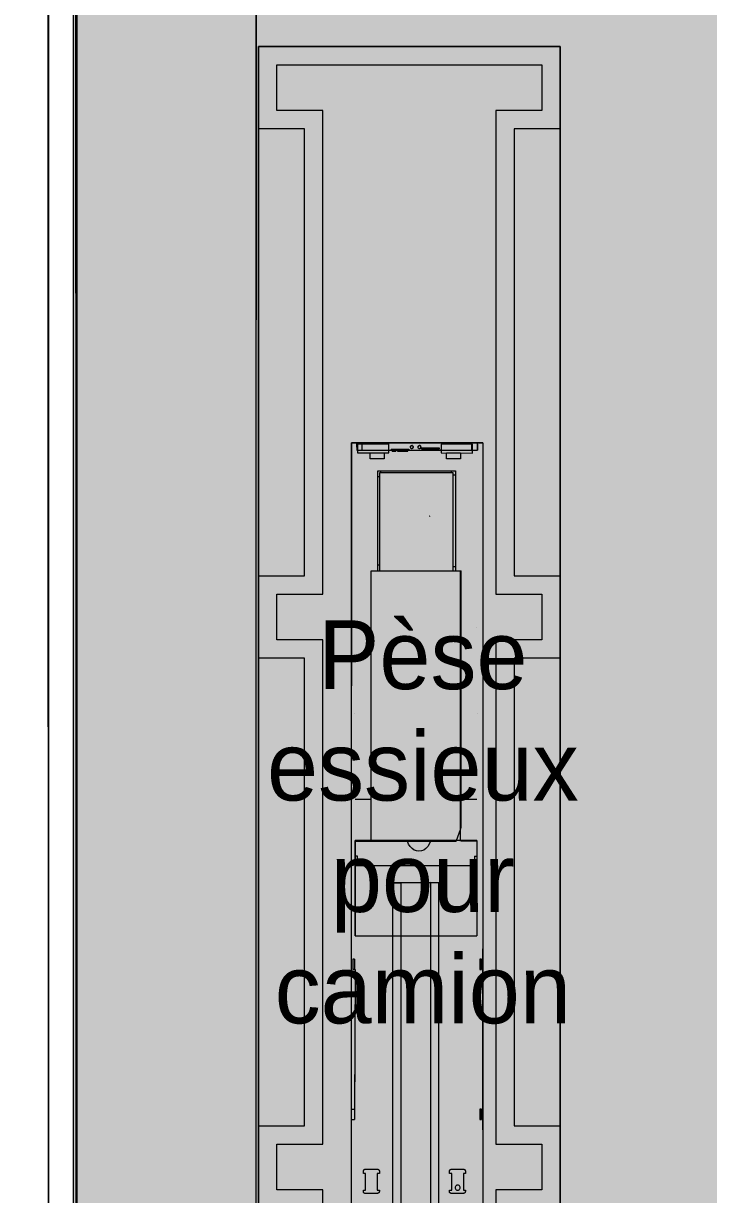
# Model space of a CAD drawing. Header units: millimetres. Extents: x 141848 to 1648660, y -821378 to -151356.
# Drawn here: x 152579 to 160056, y -254715 to -241939 of the extents above; entities that cross this region are included whole.
import ezdxf

# ---------------------------------------------------------------- set-up
doc = ezdxf.new("R2010")
doc.units = ezdxf.units.MM
doc.header["$MEASUREMENT"] = 0
for name, color, linetype in [('Cars', 7, 'Continuous'), ('Divers - Dessin général', 7, 'Continuous'), ('Hachure', 7, 'Continuous'), ('Nouveau_buyer', 7, 'Continuous'), ('Sols_ Dalles', 7, 'Continuous'), ('TopoAlt', 7, 'Continuous')]:
    doc.layers.add(name, color=color, linetype=linetype)
doc.styles.add('STYLE_GENERE_1', font='')
doc.styles.get('STYLE_GENERE_1').set_extended_font_data('Agency FB')

# ---------------------------------------------------------------- blocks, each defined once
blk = doc.blocks.new('Dalle_11_1', base_point=(155146, -242190))
at = {"layer": 'Sols_ Dalles', "linetype": 'Continuous', "lineweight": 0, "true_color": 0x3b3937}
blk.add_hatch(color=250, dxfattribs=at).paths.add_polyline_path([(155146, -242190), (155146, -243090), (155146, -247965), (155146, -248865), (155146, -253965), (155146, -254865), (155146, -259740), (155146, -260640), (158436, -260640), (158436, -259740), (158436, -254865), (158436, -253965), (158436, -248865), (158436, -247965), (158436, -243090), (158436, -242190)])
at = {"layer": 'Sols_ Dalles', "color": 250, "linetype": 'Continuous', "lineweight": 5, "true_color": 0x1f1f1f, "flags": 128}
blk.add_lwpolyline([(155146, -242190), (158436, -242190), (158436, -243090), (158436, -247965), (158436, -248865), (158436, -253965), (158436, -254865), (158436, -259740), (158436, -260640), (155146, -260640), (155146, -259740), (155146, -254865), (155146, -253965), (155146, -248865), (155146, -247965), (155146, -243090)], close=True, dxfattribs=at)
blk = doc.blocks.new('Dalle_15_1', base_point=(153176, -163719))
at = {"linetype": 'Continuous', "lineweight": 0, "true_color": 0x90b349}
blk.add_hatch(color=55, dxfattribs=at).paths.add_polyline_path([(153176, -163719), (153156, -271725), (155117, -271706), (155135, -165720), (251905, -165737), (251887, -265587), (253887, -265588), (253906, -163738)])
at = {"color": 7, "linetype": 'Continuous', "lineweight": 5, "flags": 128}
blk.add_lwpolyline([(153176, -163719), (153156, -271725), (155117, -271706), (155135, -165720), (251905, -165737), (251887, -265587), (253887, -265588), (253906, -163738)], close=True, dxfattribs=at)
blk = doc.blocks.new('Mur_52_1', base_point=(152856, -272028))
at = {"layer": 'TopoAlt', "color": 211, "linetype": 'Continuous', "lineweight": 5, "true_color": 0xfe55ff, "flags": 128}
for points in [[(152836, -163438), (152856, -272028)], [(153156, -271725), (153136, -163738)]]:
    blk.add_lwpolyline(points, dxfattribs=at)
blk = doc.blocks.new('tir daf01_2')
at = {"layer": 'Cars', "color": 7, "linetype": 'Continuous', "lineweight": 13}
for p, q in [((4786, 1487), (2138, 1487)), ((12591, 1487), (2138, 1487)), ((5097, 1487), (5097, 1488)), ((5097, 1488), (7072, 1488)), ((5210, 1471), (5324, 1471)), ((5210, 1453), (5210, 1471)), ((5324, 1453), (5210, 1453)), ((5324, 1471), (5324, 1453)), ((6845, 1453), (6845, 1471)), ((6845, 1471), (6959, 1471)), ((6959, 1453), (6845, 1453)), ((6959, 1471), (6959, 1453)), ((7072, 1488), (7072, 1487)), ((7214, 1008), (7214, 1420)), ((7980, 1420), (7214, 1420)), ((7214, 1420), (7214, 1420)), ((7980, 93), (7980, 1420)), ((8029, 1420), (7980, 1420)), ((8253, 1420), (8029, 1420)), ((8083, 1395), (8083, 1420)), ((8245, 1420), (8245, 1252)), ((8253, 1420), (8253, 1252)), ((8705, 1276), (8705, 1420)), ((8705, 1420), (8705, 1420)), ((8705, 1420), (8705, 1420)), ((9644, 1425), (9644, 1425)), ((9644, 1425), (9644, 1425)), ((10576, 1420), (10576, 1420)), ((10576, 1420), (10576, 1420)), ((12513, 1427), (12591, 1427)), ((12577, 1427), (12513, 1427)), ((12591, 1481), (12591, 1487)), ((12591, 1487), (12591, 53)), ((12591, 1456), (12591, 1466)), ((12591, 1368), (12591, 1427)), ((12591, 1427), (12591, 1427)), ((4405, 1280), (4404, 1277)), ((4407, 1285), (4405, 1282)), ((4405, 1282), (4405, 1280)), ((4408, 1287), (4407, 1285)), ((4410, 1290), (4408, 1287)), ((4412, 1292), (4410, 1290)), ((4415, 1293), (4412, 1292)), ((4418, 1295), (4415, 1293)), ((4421, 1296), (4418, 1295)), ((4425, 1297), (4421, 1296)), ((4428, 1298), (4425, 1297)), ((4432, 1298), (4428, 1298)), ((4439, 1298), (4432, 1298)), ((4439, 1275), (4439, 1298)), ((4644, 1298), (4621, 1298)), ((4621, 1298), (4621, 1275)), ((4647, 1298), (4644, 1298)), ((4650, 1297), (4647, 1298)), ((4653, 1296), (4650, 1297)), ((4655, 1295), (4653, 1296)), ((4658, 1294), (4655, 1295)), ((4660, 1293), (4658, 1294)), ((4662, 1291), (4660, 1293)), ((4664, 1289), (4662, 1291)), ((4665, 1287), (4664, 1289)), ((4666, 1285), (4665, 1287)), ((4667, 1283), (4666, 1285)), ((4667, 1280), (4667, 1283)), ((4667, 1205), (4667, 1280)), ((8083, 1395), (8029, 1395)), ((12483, 1031), (12481, 1375)), ((12481, 1375), (12577, 1375)), ((12513, 1379), (12513, 1368)), ((12513, 1368), (12591, 1368)), ((12577, 1375), (12578, 1041)), ((12577, 1367), (12577, 1375)), ((12577, 1367), (12581, 1367)), ((12581, 1352), (12577, 1352)), ((12582, 1343), (12577, 1343)), ((12577, 1343), (12577, 1343)), ((12581, 1352), (12581, 1367)), ((12583, 1265), (12582, 1343)), ((12591, 171), (12591, 1368)), ((4404, 1277), (4404, 1182)), ((4404, 1182), (4404, 1139)), ((4435, 1219), (4434, 1213)), ((4434, 1213), (4435, 1206)), ((4439, 1225), (4435, 1219)), ((4435, 1219), (4435, 1217)), ((4435, 1206), (4439, 1201)), ((4439, 1225), (4438, 1223)), ((4621, 1275), (4439, 1275)), ((4444, 1229), (4439, 1225)), ((4439, 1201), (4444, 1196)), ((4439, 1201), (4440, 1200)), ((4444, 1229), (4443, 1228)), ((4450, 1233), (4444, 1229)), ((4444, 1196), (4450, 1192)), ((4444, 1196), (4445, 1195)), ((4450, 1233), (4449, 1232)), ((4458, 1236), (4450, 1233)), ((4450, 1192), (4458, 1190)), ((4450, 1192), (4452, 1191)), ((4458, 1236), (4456, 1235)), ((4466, 1236), (4458, 1236)), ((4458, 1190), (4466, 1189)), ((4474, 1236), (4466, 1236)), ((4466, 1189), (4474, 1190)), ((4474, 1236), (4473, 1236)), ((4482, 1233), (4474, 1236)), ((4474, 1190), (4482, 1192)), ((4482, 1233), (4480, 1234)), ((4489, 1229), (4482, 1233)), ((4482, 1192), (4489, 1196)), ((4482, 1192), (4483, 1193)), ((4489, 1229), (4487, 1230)), ((4494, 1225), (4489, 1229)), ((4489, 1196), (4494, 1201)), ((4489, 1196), (4490, 1197)), ((4494, 1225), (4493, 1226)), ((4497, 1219), (4494, 1225)), ((4494, 1201), (4497, 1206)), ((4494, 1201), (4494, 1202)), ((4497, 1219), (4496, 1220)), ((4498, 1213), (4497, 1219)), ((4497, 1206), (4498, 1213)), ((4667, 1140), (4667, 1205)), ((8245, 1243), (8253, 1243)), ((8245, 1197), (8253, 1200)), ((8245, 916), (8245, 1197)), ((8253, 1252), (8253, 1252)), ((8253, 1252), (8253, 1243)), ((8253, 1243), (8253, 1200)), ((8253, 1200), (8375, 1243)), ((8253, 1243), (8375, 1243)), ((8253, 1200), (8253, 270)), ((8375, 1243), (8400, 1252)), ((8375, 1243), (8705, 1243)), ((8400, 1252), (8705, 1252)), ((8705, 1252), (11197, 1252)), ((8705, 1243), (11197, 1243)), ((9165, 1243), (9165, 1252)), ((9179, 1243), (9179, 1252)), ((9184, 1252), (9184, 1243)), ((10090, 1243), (10090, 1252)), ((10104, 1243), (10104, 1252)), ((10116, 1252), (10116, 1243)), ((11023, 1243), (11023, 1252)), ((11036, 1243), (11036, 1252)), ((11036, 1243), (11036, 1252)), ((11197, 1243), (11197, 1252)), ((11197, 1187), (11197, 1243)), ((11197, 1174), (11197, 1187)), ((12288, 1187), (11197, 1187)), ((11197, 1160), (11197, 1174)), ((11197, 363), (11197, 1160)), ((12268, 1160), (11197, 1160)), ((11242, 1160), (11242, 1187)), ((12243, 1160), (12243, 1187)), ((12268, 363), (12268, 1160)), ((12288, 340), (12288, 1187)), ((12417, 1242), (12417, 1091)), ((12483, 1242), (12417, 1242)), ((12483, 1091), (12483, 1242)), ((12577, 1265), (12583, 1265)), ((12583, 1245), (12577, 1245)), ((12578, 1167), (12584, 1167)), ((12584, 1167), (12583, 1245)), ((4404, 1139), (4405, 1137)), ((4405, 1137), (4405, 1135)), ((4405, 1135), (4406, 1133)), ((4406, 1133), (4407, 1131)), ((4407, 1131), (4409, 1129)), ((4409, 1129), (4411, 1128)), ((4411, 1128), (4413, 1126)), ((4413, 1126), (4415, 1125)), ((4415, 1125), (4418, 1124)), ((4418, 1124), (4420, 1123)), ((4420, 1123), (4423, 1123)), ((4423, 1123), (4426, 1123)), ((4426, 1123), (4439, 1123)), ((4439, 1123), (4439, 1148)), ((4439, 1148), (4621, 1148)), ((4621, 1148), (4621, 1148)), ((4621, 1148), (4621, 1123)), ((4621, 1123), (4644, 1123)), ((4644, 1123), (4647, 1123)), ((4647, 1123), (4650, 1123)), ((4650, 1123), (4653, 1124)), ((4653, 1124), (4655, 1125)), ((4655, 1125), (4658, 1126)), ((4658, 1126), (4660, 1128)), ((4660, 1128), (4662, 1130)), ((4662, 1130), (4664, 1131)), ((4664, 1131), (4665, 1134)), ((4665, 1134), (4666, 1136)), ((4666, 1136), (4667, 1138)), ((4667, 1138), (4667, 1140)), ((12288, 1141), (12268, 1141)), ((12417, 1091), (12483, 1091)), ((12578, 1031), (12483, 1031)), ((12513, 1034), (12513, 939)), ((12583, 1144), (12578, 1144)), ((12578, 1066), (12584, 1066)), ((12583, 1056), (12578, 1056)), ((12583, 1041), (12578, 1041)), ((12578, 1041), (12578, 1031)), ((12584, 1066), (12583, 1144)), ((12583, 1041), (12583, 1056)), ((2342, 1008), (6314, 1008)), ((6314, 915), (2342, 915)), ((6314, 1008), (6845, 1008)), ((6845, 915), (6314, 915)), ((6845, 1008), (7214, 1008)), ((7214, 915), (6845, 915)), ((7214, 915), (7214, 1008)), ((7214, 1008), (7794, 1008)), ((7214, 595), (7214, 915)), ((7794, 915), (7214, 915)), ((7791, 595), (7794, 915)), ((7794, 915), (7791, 500)), ((7794, 915), (7794, 1008)), ((8215, 903), (8188, 886)), ((8245, 916), (8215, 903)), ((8245, 664), (8245, 916)), ((11793, 909), (11787, 901)), ((12513, 944), (12513, 827)), ((12527, 939), (12513, 939)), ((12514, 999), (12514, 957)), ((12514, 999), (12527, 999)), ((12514, 957), (12527, 957)), ((12527, 818), (12527, 1010)), ((12536, 1010), (12527, 1010)), ((12536, 818), (12536, 1010)), ((8140, 816), (8137, 790)), ((8137, 790), (8140, 764)), ((8150, 842), (8140, 816)), ((8166, 865), (8150, 842)), ((8174, 873), (8166, 865)), ((8188, 886), (8174, 873)), ((12513, 827), (12527, 827)), ((12527, 818), (12536, 818)), ((12528, 799), (12529, 799)), ((12528, 795), (12528, 796)), ((12528, 792), (12528, 792)), ((12530, 802), (12531, 803)), ((12530, 788), (12530, 789)), ((12533, 785), (12532, 786)), ((12533, 805), (12534, 805)), ((12537, 783), (12536, 784)), ((12537, 807), (12538, 807)), ((12541, 782), (12540, 782)), ((12541, 808), (12542, 808)), ((12546, 781), (12545, 781)), ((12546, 809), (12547, 809)), ((12551, 782), (12550, 782)), ((12551, 808), (12552, 808)), ((12555, 783), (12554, 783)), ((12555, 807), (12556, 806)), ((12559, 785), (12558, 785)), ((12559, 805), (12559, 804)), ((12562, 788), (12561, 788)), ((12562, 802), (12562, 801)), ((12564, 792), (12563, 791)), ((12564, 799), (12564, 798)), ((12564, 795), (12564, 794)), ((8140, 764), (8150, 740)), ((8150, 740), (8150, 739)), ((8150, 739), (8166, 715)), ((8166, 715), (8188, 695)), ((8188, 695), (8215, 677)), ((8215, 677), (8245, 664)), ((8245, 270), (8245, 664)), ((12500, 557), (12500, 669)), ((12500, 669), (12513, 669)), ((12522, 679), (12513, 679)), ((12513, 666), (12513, 487)), ((12522, 487), (12522, 679)), ((12528, 715), (12529, 716)), ((12528, 711), (12528, 712)), ((12528, 708), (12528, 709)), ((12530, 718), (12531, 719)), ((12530, 705), (12530, 705)), ((12533, 702), (12532, 702)), ((12533, 721), (12534, 722)), ((12537, 700), (12536, 700)), ((12537, 723), (12538, 724)), ((12541, 698), (12540, 699)), ((12541, 725), (12542, 725)), ((12546, 698), (12545, 698)), ((12546, 725), (12547, 725)), ((12551, 698), (12550, 698)), ((12551, 725), (12552, 724)), ((12555, 700), (12554, 699)), ((12555, 723), (12556, 723)), ((12559, 702), (12558, 701)), ((12559, 721), (12559, 720)), ((12562, 705), (12561, 704)), ((12562, 718), (12562, 717)), ((12564, 708), (12563, 707)), ((12564, 715), (12564, 714)), ((12564, 711), (12564, 711)), ((2342, 595), (6314, 595)), ((6314, 595), (6845, 595)), ((6845, 595), (7214, 595)), ((7214, 500), (7214, 595)), ((7214, 595), (7791, 595)), ((7791, 500), (7791, 595)), ((12500, 557), (12513, 557)), ((12501, 498), (12501, 539)), ((12501, 539), (12513, 539)), ((6314, 500), (2342, 500)), ((6845, 500), (6314, 500)), ((7214, 500), (6845, 500)), ((7214, 93), (7214, 500)), ((7791, 500), (7214, 500)), ((12483, 410), (12417, 410)), ((12417, 410), (12417, 259)), ((12483, 118), (12484, 462)), ((12483, 259), (12483, 410)), ((12484, 462), (12580, 462)), ((12501, 498), (12513, 498)), ((12522, 487), (12513, 487)), ((12578, 126), (12580, 462)), ((12585, 452), (12580, 452)), ((12580, 437), (12585, 437)), ((12585, 427), (12580, 427)), ((12585, 437), (12585, 452)), ((12585, 349), (12585, 427)), ((4405, 340), (4404, 338)), ((4404, 338), (4404, 199)), ((4407, 345), (4405, 343)), ((4405, 343), (4405, 340)), ((4408, 348), (4407, 345)), ((4410, 350), (4408, 348)), ((4412, 352), (4410, 350)), ((4415, 354), (4412, 352)), ((4418, 355), (4415, 354)), ((4421, 357), (4418, 355)), ((4425, 358), (4421, 357)), ((4428, 358), (4425, 358)), ((4432, 358), (4428, 358)), ((4439, 358), (4428, 358)), ((4439, 358), (4432, 358)), ((4439, 335), (4439, 358)), ((4621, 335), (4439, 335)), ((4647, 358), (4621, 358)), ((4621, 358), (4621, 335)), ((4644, 358), (4621, 358)), ((4647, 358), (4644, 358)), ((4650, 358), (4647, 358)), ((4653, 357), (4650, 358)), ((4655, 356), (4653, 357)), ((4658, 355), (4655, 356)), ((4660, 353), (4658, 355)), ((4662, 351), (4660, 353)), ((4664, 350), (4662, 351)), ((4665, 348), (4664, 350)), ((4666, 345), (4665, 348)), ((4667, 343), (4666, 345)), ((4667, 341), (4667, 343)), ((4667, 201), (4667, 341)), ((8245, 93), (8245, 270)), ((8245, 270), (8253, 270)), ((8253, 270), (8253, 93)), ((8253, 270), (8705, 270)), ((8705, 270), (11197, 270)), ((8705, 93), (8705, 270)), ((8705, 270), (8705, 270)), ((8705, 270), (8705, 270)), ((11197, 340), (11197, 363)), ((11197, 363), (12268, 363)), ((11197, 340), (12288, 340)), ((11197, 270), (11197, 340)), ((11258, 363), (11258, 340)), ((12226, 340), (12226, 363)), ((12268, 373), (12288, 373)), ((12417, 259), (12483, 259)), ((12585, 349), (12579, 349)), ((12585, 326), (12579, 326)), ((12585, 248), (12585, 326)), ((4404, 199), (4405, 197)), ((4405, 197), (4405, 195)), ((4405, 195), (4406, 193)), ((4406, 193), (4407, 191)), ((4407, 191), (4409, 190)), ((4409, 190), (4411, 188)), ((4411, 188), (4413, 187)), ((4413, 187), (4415, 185)), ((4415, 185), (4418, 185)), ((4418, 185), (4420, 184)), ((4420, 184), (4423, 183)), ((4423, 183), (4439, 183)), ((4423, 183), (4426, 183)), ((4426, 183), (4439, 183)), ((4439, 208), (4621, 208)), ((4439, 183), (4439, 208)), ((4621, 208), (4621, 183)), ((4621, 183), (4647, 183)), ((4621, 183), (4644, 183)), ((4644, 183), (4647, 183)), ((4647, 183), (4650, 184)), ((4650, 184), (4653, 185)), ((4653, 185), (4655, 186)), ((4655, 186), (4658, 187)), ((4658, 187), (4660, 188)), ((4660, 188), (4662, 190)), ((4662, 190), (4664, 192)), ((4664, 192), (4665, 194)), ((4665, 194), (4666, 196)), ((4666, 196), (4667, 198)), ((4667, 198), (4667, 201)), ((12513, 158), (12513, 171)), ((12513, 160), (12513, 171)), ((12513, 171), (12591, 171)), ((12513, 137), (12513, 158)), ((12584, 150), (12578, 150)), ((12578, 150), (12578, 150)), ((12582, 141), (12578, 141)), ((12585, 248), (12579, 248)), ((12584, 228), (12579, 228)), ((12582, 126), (12582, 141)), ((12584, 150), (12584, 228)), ((12591, 113), (12591, 171)), ((2138, 53), (12591, 53)), ((6845, 93), (5210, 87)), ((5210, 53), (5210, 87)), ((5324, 87), (5210, 87)), ((6845, 93), (5324, 87)), ((5324, 53), (5324, 87)), ((6845, 87), (6845, 70)), ((6959, 87), (6845, 87)), ((6959, 70), (6845, 70)), ((6959, 87), (6959, 70)), ((7980, 93), (7214, 93)), ((7214, 93), (7980, 93)), ((7214, 93), (7214, 93)), ((8029, 93), (7980, 93)), ((7980, 93), (8253, 93)), ((8029, 118), (8083, 118)), ((8253, 93), (8029, 93)), ((8083, 118), (8083, 93)), ((8253, 93), (8253, 93)), ((8705, 93), (8705, 93)), ((8705, 93), (8705, 93)), ((9644, 88), (9644, 88)), ((9644, 88), (9644, 88)), ((12591, 53), (9943, 53)), ((10576, 93), (10576, 93)), ((10576, 93), (10576, 93)), ((12578, 118), (12483, 118)), ((12545, 113), (12591, 113)), ((12578, 118), (12578, 126)), ((12582, 126), (12578, 126))]:
    blk.add_line(p, q, dxfattribs=at)
at = {"layer": 'Cars', "color": 7, "linetype": 'Continuous', "lineweight": 5}
for p, q in [((4786, 1487), (2138, 1487)), ((12591, 1487), (4786, 1487)), ((12513, 1379), (12513, 1427)), ((12513, 1427), (12513, 1427)), ((12513, 1427), (12577, 1427)), ((12577, 1427), (12591, 1427)), ((12591, 1481), (12591, 1487)), ((12591, 1466), (12591, 1481)), ((12591, 1456), (12591, 1466)), ((12591, 1427), (12591, 1456)), ((12513, 1034), (12513, 1379)), ((12513, 944), (12513, 1034)), ((12513, 821), (12513, 944)), ((12513, 666), (12513, 821)), ((12529, 799), (12528, 799)), ((12528, 799), (12528, 796)), ((12528, 796), (12528, 795)), ((12528, 795), (12528, 792)), ((12528, 792), (12528, 792)), ((12528, 792), (12530, 789)), ((12530, 802), (12529, 799)), ((12531, 803), (12530, 802)), ((12530, 789), (12530, 788)), ((12530, 788), (12532, 786)), ((12533, 805), (12531, 803)), ((12532, 786), (12533, 785)), ((12534, 805), (12533, 805)), ((12533, 785), (12536, 784)), ((12537, 807), (12534, 805)), ((12536, 784), (12537, 783)), ((12538, 807), (12537, 807)), ((12537, 783), (12540, 782)), ((12541, 808), (12538, 807)), ((12540, 782), (12541, 782)), ((12542, 808), (12541, 808)), ((12541, 782), (12545, 781)), ((12546, 809), (12542, 808)), ((12545, 781), (12546, 781)), ((12547, 809), (12546, 809)), ((12546, 781), (12550, 782)), ((12551, 808), (12547, 809)), ((12550, 782), (12551, 782)), ((12552, 808), (12551, 808)), ((12551, 782), (12554, 783)), ((12555, 807), (12552, 808)), ((12554, 783), (12555, 783)), ((12556, 806), (12555, 807)), ((12555, 783), (12558, 785)), ((12559, 805), (12556, 806)), ((12558, 785), (12559, 785)), ((12559, 804), (12559, 805)), ((12562, 802), (12559, 804)), ((12559, 785), (12561, 788)), ((12561, 788), (12562, 788)), ((12562, 801), (12562, 802)), ((12564, 799), (12562, 801)), ((12562, 788), (12563, 791)), ((12563, 791), (12564, 792)), ((12564, 798), (12564, 799)), ((12564, 795), (12564, 798)), ((12564, 794), (12564, 795)), ((12564, 792), (12564, 794)), ((12513, 407), (12513, 666)), ((12529, 716), (12528, 715)), ((12528, 715), (12528, 712)), ((12528, 712), (12528, 711)), ((12528, 711), (12528, 709)), ((12528, 709), (12528, 708)), ((12528, 708), (12530, 705)), ((12530, 718), (12529, 716)), ((12531, 719), (12530, 718)), ((12530, 705), (12530, 705)), ((12530, 705), (12532, 702)), ((12533, 721), (12531, 719)), ((12532, 702), (12533, 702)), ((12534, 722), (12533, 721)), ((12533, 702), (12536, 700)), ((12537, 723), (12534, 722)), ((12536, 700), (12537, 700)), ((12538, 724), (12537, 723)), ((12537, 700), (12540, 699)), ((12541, 725), (12538, 724)), ((12540, 699), (12541, 698)), ((12542, 725), (12541, 725)), ((12541, 698), (12545, 698)), ((12546, 725), (12542, 725)), ((12545, 698), (12546, 698)), ((12547, 725), (12546, 725)), ((12546, 698), (12550, 698)), ((12551, 725), (12547, 725)), ((12550, 698), (12551, 698)), ((12552, 724), (12551, 725)), ((12551, 698), (12554, 699)), ((12555, 723), (12552, 724)), ((12554, 699), (12555, 700)), ((12556, 723), (12555, 723)), ((12555, 700), (12558, 701)), ((12559, 721), (12556, 723)), ((12558, 701), (12559, 702)), ((12559, 720), (12559, 721)), ((12562, 718), (12559, 720)), ((12559, 702), (12561, 704)), ((12561, 704), (12562, 705)), ((12562, 717), (12562, 718)), ((12564, 715), (12562, 717)), ((12562, 705), (12563, 707)), ((12563, 707), (12564, 708)), ((12564, 714), (12564, 715)), ((12564, 711), (12564, 714)), ((12564, 708), (12564, 711)), ((12564, 711), (12564, 711)), ((12513, 160), (12513, 407)), ((12513, 158), (12513, 160)), ((12513, 137), (12513, 158)), ((12513, 113), (12513, 137)), ((2138, 53), (9943, 53)), ((9943, 53), (12591, 53)), ((12545, 113), (12513, 113)), ((12591, 113), (12545, 113)), ((12591, 104), (12591, 113)), ((12591, 74), (12591, 104)), ((12591, 69), (12591, 74)), ((12591, 53), (12591, 69))]:
    blk.add_line(p, q, dxfattribs=at)

msp = doc.modelspace()

# ---------------------------------------------------------------- hatches: boundary and pattern name
at = {"linetype": 'Continuous', "lineweight": 0, "true_color": 0x6f6f6f}
h = msp.add_hatch(color=8, dxfattribs=at)
h.paths.add_polyline_path([(141848.442, -295062.571), (269220.821, -293826.868), (269220.821, -270902.734), (268763.049, -270902.734), (254213.6, -271040.575), (254213.6, -163437.635), (153156.2, -163437.635), (153156.2, -271040.575), (153182.962, -271040.57), (153183.146, -272000.514, -0.409427364), (149183.681, -275935.042), (141848.442, -275935.042)])
h.paths.add_polyline_path([(158435.584, -260639.953), (155145.584, -260639.953), (155145.584, -248364.953), (155145.584, -243089.974), (155145.584, -242189.974), (158435.584, -242189.974)], flags=0)
h.paths.add_polyline_path([(161503.433, -171995.57), (161503.433, -193810.571), (161503.433, -230015.57), (161503.433, -260810.571), (196775.042, -260810.571), (196775.042, -222495.57), (186955.542, -222495.57), (186955.542, -218295.57), (196754.55, -218295.57), (196754.55, -208495.57), (196754.55, -204495.57), (193355.542, -204495.57), (193355.542, -195161.535), (195576.034, -195161.535), (195576.034, -189810.571), (217850.068, -189810.571), (217850.068, -262266.885), (245610.045, -262266.885), (245610.045, -253395.571), (245626.034, -253395.571), (246426.034, -253395.571), (247826.034, -253395.571), (247826.034, -248005.571), (247826.034, -246605.571), (245626.034, -246605.571), (245610.045, -246605.571), (245610.045, -171995.57), (212806.28, -171995.57)], flags=0)
h.paths.add_polyline_path([(162737.042, -269433.913, -0.09031866), (162858.773, -268727.623, -0.201448728), (163912.639, -267592.74, -0.104211445), (164718.006, -267415.055), (165317.979, -267409.371, -0.104044608), (166125.354, -267571.244, -0.238255457), (167284.257, -268953.318, -0.055188622), (167336.836, -269390.334), (167338.931, -269611.438), (167351.046, -270890.267), (167092.583, -271892.761, -0.267949192), (165370.083, -272909.124), (164770.11, -272914.808, -0.193717464), (163379.252, -272370.185, -0.070568756), (163028.663, -271931.262, -0.131652498), (162751.253, -270933.845)], flags=0)
h.paths.add_polyline_path([(175327.752, -275599.002, -0.415791099), (173316.986, -273599.031), (173316.986, -273452.052), (173330.488, -267377.824, -0.380556701), (175316.986, -265609.826), (175394.714, -265609.826), (175394.714, -270609.826), (190394.714, -270609.826), (190394.714, -265609.826), (195356.191, -265609.826, -0.414213562), (196856.191, -267109.826), (196856.191, -273660.699, -0.345501612), (195137.285, -275433.432)], flags=0)
h.paths.add_polyline_path([(205510.093, -271504.083, -0.134473934), (205230.948, -270484.937), (205230.948, -268984.937, -0.414213562), (207230.948, -266984.937), (207830.948, -266984.937, -0.414213562), (209830.948, -268984.937), (209830.948, -270484.937, -0.128820346), (209574.03, -271465.581, -0.270936291), (207830.948, -272484.937), (207230.948, -272484.937, -0.264979997)], flags=0)
h.paths.add_polyline_path([(217862.687, -273329.325), (217869.949, -267730.336, -0.098561509), (218100.718, -266943.721), (218117.681, -266951.545, -0.258849002), (219955.479, -265605.827), (219953.141, -265587.294), (220637.569, -265587.294), (220637.569, -265687.294), (220637.569, -270687.294), (250537.569, -270687.294), (250537.569, -265687.294), (252208.004, -265687.294), (254186.294, -265687.294), (254186.294, -267687.294), (254186.294, -271062.255, 0.001345761), (254186.323, -271073.021), (254197.209, -273095.233, -0.414213562), (252208.004, -275105.97), (243484.534, -275105.97, -0.005188955), (243431.438, -275116.103), (235447.992, -275196.191), (220071.012, -275253.24, -0.386553331), (217873.089, -273475.385, -0.025189219)], flags=0)
at = {"linetype": 'Continuous', "lineweight": 0, "true_color": 0x90b349}
msp.add_hatch(color=55, dxfattribs=at).paths.add_polyline_path([(153135.736, -163719.488), (153116.298, -271660.98), (155116.298, -271661.341), (155135.376, -165719.848), (251905.262, -165737.275), (251887.357, -265587.294), (253887.357, -265587.654), (253905.622, -163737.635)])

# ---------------------------------------------------------------- linework, layer by layer
at = {"color": 9, "linetype": 'Continuous', "lineweight": 5}
msp.add_lwpolyline([(149183.681, -275935.042), (141848.442, -275935.042), (141848.442, -295062.571), (269220.821, -293826.868), (269220.821, -270902.734), (268763.049, -270902.734), (254213.6, -271040.575), (254213.6, -163437.635), (153163.039, -163437.635), (153163.039, -271040.575), (153156.2, -271040.575), (153156.383, -272000.519), (153183.146, -272000.514, -0.409427364)], format="xyb", close=True, dxfattribs=at)
at = {"color": 7, "linetype": 'Continuous', "lineweight": 5}
msp.add_lwpolyline([(153135.736, -163719.488), (153116.298, -271660.98), (155116.298, -271661.341), (155135.376, -165719.848), (251905.262, -165737.275), (251887.357, -265587.294), (253887.357, -265587.654), (253905.622, -163737.635)], close=True, dxfattribs=at)
at = {"color": 9, "linetype": 'Continuous', "lineweight": 5}
msp.add_lwpolyline([(158435.584, -260639.953), (158435.584, -242189.974), (155145.584, -242189.974), (155145.584, -243089.974), (155145.584, -248364.953), (155145.584, -260639.953)], close=True, dxfattribs=at)
at = {"layer": 'Divers - Dessin général', "color": 14, "linetype": 'Continuous', "lineweight": 5, "true_color": 0x990000}
msp.add_lwpolyline([(254205.676, -163437.635), (254186.294, -271067.638), (152856.388, -272027.634), (152839.018, -197317.635), (152835.676, -163437.635)], close=True, dxfattribs=at)
at = {"layer": 'Nouveau_buyer', "color": 7, "linetype": 'Continuous', "lineweight": 5}
for points in [[(155145.584, -254864.953), (155145.584, -253964.953), (155645.584, -253964.953), (155645.584, -248864.953), (155145.584, -248864.953), (155145.584, -247964.953), (155645.584, -247964.953), (155645.584, -243089.974), (155145.584, -243089.974), (155145.584, -242189.974), (158435.584, -242189.974), (158435.584, -243089.974), (157935.584, -243089.974), (157935.584, -247964.953), (158435.584, -247964.953), (158435.584, -248864.953), (157935.584, -248864.953), (157935.584, -253964.953), (158435.584, -253964.953), (158435.584, -254864.953)], [(155145.584, -254864.953), (155145.584, -253964.953), (155645.584, -253964.953), (155645.584, -248864.953), (155145.584, -248864.953), (155145.584, -247964.953), (155645.584, -247964.953), (155645.584, -243089.974), (155145.584, -243089.974), (155145.584, -242189.974), (158435.584, -242189.974), (158435.584, -243089.974), (157935.584, -243089.974), (157935.584, -247964.953), (158435.584, -247964.953), (158435.584, -248864.953), (157935.584, -248864.953), (157935.584, -253964.953), (158435.584, -253964.953), (158435.584, -254864.953)], [(155845.584, -259939.953), (155845.584, -254664.953), (155345.584, -254664.953), (155345.584, -254164.953), (155845.584, -254164.953), (155845.584, -248664.953), (155345.584, -248664.953), (155345.584, -248164.953), (155845.584, -248164.953), (155845.584, -242889.974), (155345.584, -242889.974), (155345.584, -242389.974), (158235.584, -242389.974), (158235.584, -242889.974), (157735.584, -242889.974), (157735.584, -248164.953), (158235.584, -248164.953), (158235.584, -248664.953), (157735.584, -248664.953), (157735.584, -254164.953), (158235.584, -254164.953), (158235.584, -254664.953), (157735.584, -254664.953), (157735.584, -259939.953)], [(155845.584, -259939.953), (155845.584, -254664.953), (155345.584, -254664.953), (155345.584, -254164.953), (155845.584, -254164.953), (155845.584, -248664.953), (155345.584, -248664.953), (155345.584, -248164.953), (155845.584, -248164.953), (155845.584, -242889.974), (155345.584, -242889.974), (155345.584, -242389.974), (158235.584, -242389.974), (158235.584, -242889.974), (157735.584, -242889.974), (157735.584, -248164.953), (158235.584, -248164.953), (158235.584, -248664.953), (157735.584, -248664.953), (157735.584, -254164.953), (158235.584, -254164.953), (158235.584, -254664.953), (157735.584, -254664.953), (157735.584, -259939.953)]]:
    msp.add_lwpolyline(points, dxfattribs=at)
at = {"layer": 'TopoAlt', "color": 211, "linetype": 'Continuous', "lineweight": 5, "true_color": 0xfe55ff}
msp.add_lwpolyline([(152835.676, -163437.635), (152856.37, -271934.337)], dxfattribs=at)
at = {"layer": 'TopoAlt', "color": 7, "linetype": 'Continuous', "lineweight": 5, "flags": 128}
msp.add_lwpolyline([(152835.676, -163437.635), (152835.733, -163737.635), (152856.37, -271934.337), (153156.37, -271934.279), (153135.733, -163737.635), (253905.622, -163737.635), (253886.348, -270769.248), (253886.294, -271069.253), (254186.294, -271067.638), (254205.622, -163737.635), (254205.676, -163437.635), (253905.676, -163437.635), (153135.676, -163437.635)], close=True, dxfattribs=at)

# ---------------------------------------------------------------- block references
at = {"color": 7, "linetype": 'Continuous', "lineweight": 5}
msp.add_blockref('Dalle_15_1', (153175.747, -163719.495), dxfattribs=at)
at = {"layer": 'Cars', "color": 7, "linetype": 'Continuous', "lineweight": 20, "xscale": -1, "zscale": 1000, "rotation": 270}
msp.add_blockref('tir daf01_2', (156105.23, -259106.459), dxfattribs=at)
at = {"layer": 'Sols_ Dalles', "color": 250, "linetype": 'Continuous', "lineweight": 5, "true_color": 0x1f1f1f}
msp.add_blockref('Dalle_11_1', (155145.584, -242189.974), dxfattribs=at)
at = {"layer": 'TopoAlt', "color": 211, "lineweight": 5, "true_color": 0xfe55ff}
msp.add_blockref('Mur_52_1', (152856.388, -272027.634), dxfattribs=at)

# ---------------------------------------------------------------- texts
at = {"layer": 'Hachure', "color": 250, "linetype": 'Continuous', "lineweight": 5, "true_color": 0x1f1f1f, "insert": (156937.44, -250654.509), "char_height": 750, "width": 4427.37146, "attachment_point": 5, "line_spacing_factor": 0.972106, "style": 'STYLE_GENERE_1'}
msp.add_mtext('\\A1;{\\pqc;\\fAgency FB|b0|i0|c0|p34;Pèse essieux pour camion }', dxfattribs=at)

doc.saveas('drawing.dxf')
